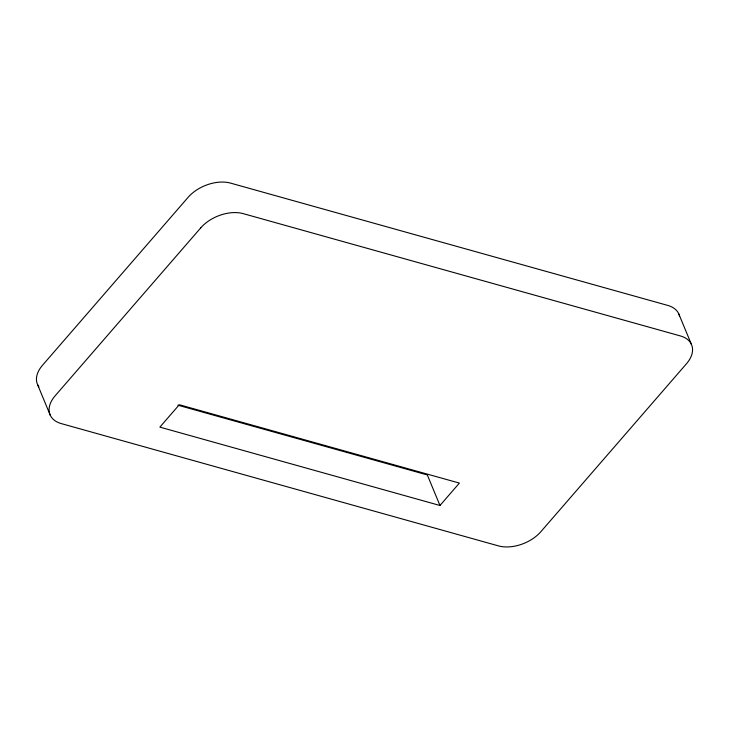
<?xml version="1.0" encoding="UTF-8"?>
<svg xmlns="http://www.w3.org/2000/svg" width="729" height="729" viewBox="0 0 729 729"><rect width="100%" height="100%" fill="white"/><g stroke="black" fill="none" stroke-linecap="round" stroke-linejoin="round"><path stroke-width="1.09" d="M439.97 505.489L459.388 483.09L179.288 404.732L159.87 427.121L439.97 505.489L427.331 474.962L177.867 405.169M678.781 313.889L691.429 344.416M37.571 384.584L50.219 415.111M38.892 386.844A31.794 19.92 -22.5 0 1 42.51 365.265L188.118 197.322A31.794 19.92 -22.5 0 1 230.61 183.125L667.764 305.415A31.794 19.92 -22.5 0 1 679.601 316.368M200.767 227.849L55.158 395.792A31.794 19.92 -22.5 0 0 61.236 423.585L498.39 545.875A31.794 19.92 -22.5 0 0 540.882 531.678L686.49 363.735A31.794 19.92 -22.5 0 0 680.403 335.941L243.258 213.643A31.794 19.92 -22.5 0 0 200.767 227.849"/></g></svg>
